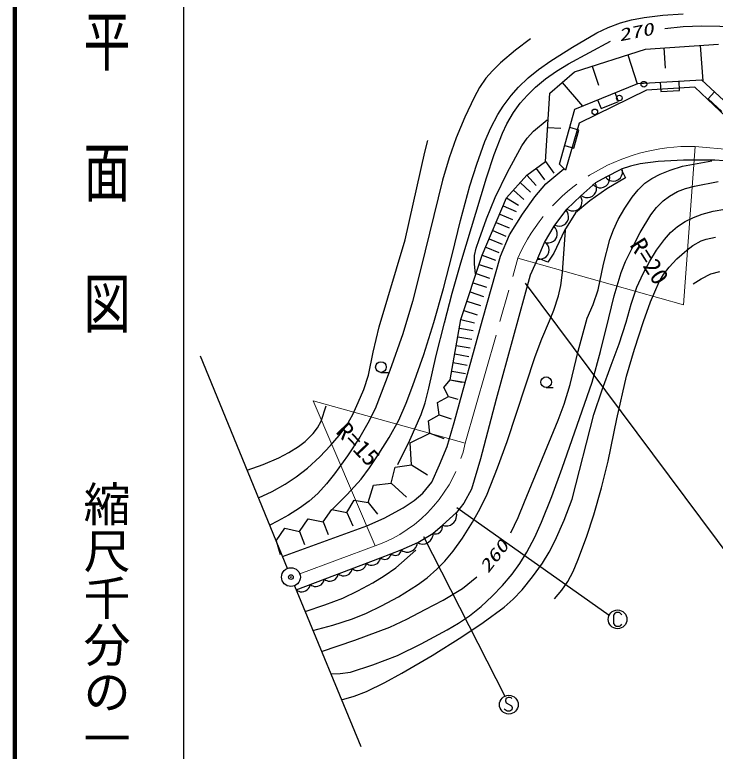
# Model space of a CAD drawing. Units: millimetres on the paper. Extents: x 40 to 680, y 20 to 380.
# Drawn here: x 40 to 114.7, y 262.1 to 340.7 of the extents above; entities that cross this region are included whole.
import ezdxf
from ezdxf.enums import TextEntityAlignment as Align

# ---------------------------------------------------------------- set-up
doc = ezdxf.new("R2010")
doc.units = ezdxf.units.MM
doc.header["$PDMODE"] = 32
doc.header["$PDSIZE"] = 0.5
doc.linetypes.add('CHAIN', pattern=[18.5, 12, -1.5, 3.5, -1.5])
for name, color, linetype, lineweight in [('M-BGD', 7, 'Continuous', 25), ('M-BGD-EXST', 7, 'Continuous', 25), ('M-BMK', 2, 'CHAIN', 13), ('M-BMK-OTRS', 5, 'Continuous', 25), ('M-BMK-SRVR', 3, 'Continuous', 25), ('M-STR-HTXT', 7, 'Continuous', 13), ('M-STR-STRC', 7, 'Continuous', 25), ('M-TTL', 2, 'Continuous', 140), ('M-TTL-BAND', 7, 'Continuous', 25)]:
    doc.layers.add(name, color=color, linetype=linetype, lineweight=lineweight)
doc.layers.add('M-OTRS', color=6, linetype='Continuous')
doc.styles.add('@ＭＳ ゴシック', font='')
doc.styles.add('ＭＳ ゴシック', font='')
doc.styles.get('@ＭＳ ゴシック').set_extended_font_data('@MS Gothic')
doc.styles.get('ＭＳ ゴシック').set_extended_font_data('MS Gothic')

msp = doc.modelspace()

# ---------------------------------------------------------------- linework, layer by layer
at = {"layer": 'M-BGD'}
for p, q in [((107.251, 337.026), (115.029, 337.57)), ((109.196, 337.162), (109.348, 334.985)), ((113.084, 337.434), (113.349, 333.654)), ((99.682, 334.601), (107.251, 337.026)), ((105.359, 336.42), (106.352, 333.321)), ((101.574, 335.207), (102.226, 333.176)), ((97.048, 332.343), (99.682, 334.601)), ((98.365, 333.472), (100.524, 330.953)), ((99.724, 330.628), (106.415, 333.347)), ((106.415, 333.347), (113.231, 333.765)), ((108.825, 333.494), (108.886, 332.496)), ((110.882, 332.619), (110.821, 333.617)), ((113.231, 333.765), (117.454, 329.792)), ((107.335, 332.636), (100.184, 329.123)), ((112.52, 332.97), (107.335, 332.636)), ((108.886, 332.496), (110.882, 332.619)), ((117.078, 328.621), (112.52, 332.97)), ((114.614, 332.464), (113.929, 331.735)), ((96.588, 325.025), (97.048, 332.343)), ((102.143, 331.611), (102.519, 330.685)), ((104.372, 331.437), (103.996, 332.364)), ((113.929, 331.735), (115.386, 330.365)), ((102.519, 330.685), (104.372, 331.437)), ((98.093, 324.774), (99.724, 330.628)), ((96.818, 328.684), (98.212, 328.596)), ((100.184, 329.123), (98.721, 324.105)), ((100.14, 328.396), (99.177, 328.665)), ((99.604, 326.47), (100.14, 328.396)), ((98.64, 326.738), (99.604, 326.47)), ((94.599, 323.59), (96.588, 325.025)), ((96.588, 325.025), (97.466, 323.809)), ((98.721, 324.105), (98.093, 324.774)), ((105.659, 324.551), (104.658, 324.206)), ((106.66, 324.801), (105.659, 324.551)), ((108.611, 325.026), (106.66, 324.801)), ((111.289, 325.201), (108.611, 325.026)), ((114.641, 325.176), (111.289, 325.201)), ((117.769, 324.976), (114.641, 325.176)), ((95.593, 324.307), (96.471, 323.091)), ((96.63, 322.643), (98.553, 324.274)), ((103.069, 323.412), (104.658, 324.206)), ((104.658, 324.206), (105.118, 323.287)), ((104.687, 323.505), (104.776, 323.773)), ((104.794, 324.006), (104.758, 324.256)), ((104.776, 323.773), (104.794, 324.006)), ((92.443, 321.181), (94.599, 323.59)), ((94.599, 323.59), (95.602, 322.475)), ((101.94, 322.785), (103.069, 323.412)), ((102.97, 323.362), (103.148, 323.183)), ((105.118, 323.287), (103.111, 322.116)), ((103.148, 323.183), (103.345, 323.058)), ((103.34, 322.83), (103.418, 323.102)), ((103.345, 323.058), (103.613, 322.968)), ((103.426, 323.335), (103.379, 323.584)), ((103.418, 323.102), (103.426, 323.335)), ((103.613, 322.968), (103.846, 322.951)), ((103.846, 322.951), (104.096, 322.986)), ((104.096, 322.986), (104.383, 323.129)), ((104.383, 323.129), (104.562, 323.308)), ((104.562, 323.308), (104.687, 323.505)), ((93.88, 322.787), (94.998, 321.787)), ((95.459, 321.263), (96.63, 322.643)), ((100.351, 321.363), (101.94, 322.785)), ((101.631, 322.613), (101.817, 322.442)), ((101.817, 322.442), (102.019, 322.325)), ((101.992, 322.508), (101.891, 322.741)), ((102.035, 322.279), (101.992, 322.508)), ((102.019, 322.325), (102.291, 322.248)), ((102.02, 321.997), (102.035, 322.279)), ((102.291, 322.248), (102.524, 322.24)), ((102.524, 322.24), (102.773, 322.286)), ((102.773, 322.286), (103.053, 322.442)), ((103.053, 322.442), (103.224, 322.628)), ((103.224, 322.628), (103.34, 322.83)), ((93.162, 321.984), (94.28, 320.984)), ((100.401, 321.407), (100.62, 321.282)), ((103.111, 322.116), (101.313, 320.861)), ((101.587, 321.341), (101.825, 321.555)), ((101.825, 321.555), (101.951, 321.774)), ((101.951, 321.774), (102.02, 321.997)), ((89.844, 315.031), (92.443, 321.181)), ((92.443, 321.181), (93.71, 320.378)), ((94.121, 319.423), (95.459, 321.263)), ((98.846, 319.941), (100.351, 321.363)), ((101.313, 320.861), (99.766, 319.565)), ((100.432, 321.109), (100.326, 321.339)), ((100.482, 320.882), (100.432, 321.109)), ((100.474, 320.599), (100.482, 320.882)), ((100.62, 321.282), (100.843, 321.213)), ((100.843, 321.213), (101.125, 321.197)), ((101.125, 321.197), (101.355, 321.241)), ((101.355, 321.241), (101.587, 321.341)), ((92.072, 320.302), (93.454, 319.718)), ((97.508, 318.143), (98.846, 319.941)), ((98.919, 319.637), (98.774, 319.844)), ((98.872, 319.965), (99.095, 319.846)), ((99.095, 319.846), (99.319, 319.783)), ((99.602, 319.775), (99.83, 319.825)), ((99.83, 319.825), (100.059, 319.932)), ((100.059, 319.932), (100.292, 320.151)), ((100.292, 320.151), (100.411, 320.374)), ((100.411, 320.374), (100.474, 320.599)), ((91.701, 319.424), (93.082, 318.84)), ((92.741, 317.207), (94.121, 319.423)), ((99.766, 319.565), (98.595, 317.683)), ((99.007, 319.421), (98.919, 319.637)), ((99.049, 319.141), (99.007, 319.421)), ((99.025, 318.909), (99.049, 319.141)), ((99.319, 319.783), (99.602, 319.775)), ((91.329, 318.545), (92.711, 317.961)), ((98.332, 318.179), (98.548, 318.268)), ((98.548, 318.268), (98.755, 318.412)), ((98.755, 318.412), (98.946, 318.669)), ((98.946, 318.669), (99.025, 318.909)), ((90.958, 317.667), (92.34, 317.083)), ((96.462, 316.387), (97.508, 318.143)), ((98.595, 317.683), (97.466, 315.258)), ((97.662, 317.933), (97.497, 318.124)), ((97.58, 318.24), (97.82, 318.161)), ((97.772, 317.727), (97.662, 317.933)), ((97.842, 317.453), (97.772, 317.727)), ((97.82, 318.161), (98.052, 318.138)), ((98.052, 318.138), (98.332, 318.179)), ((90.587, 316.788), (91.968, 316.204)), ((91.779, 314.949), (92.741, 317.207)), ((97.434, 316.533), (97.625, 316.698)), ((97.625, 316.698), (97.789, 316.973)), ((97.789, 316.973), (97.843, 317.22)), ((97.843, 317.22), (97.842, 317.453)), ((90.215, 315.91), (91.597, 315.326)), ((95.752, 314.714), (96.462, 316.387)), ((96.474, 316.406), (96.721, 316.352)), ((96.688, 316.303), (96.498, 316.471)), ((96.825, 316.115), (96.688, 316.303)), ((96.721, 316.352), (96.954, 316.352)), ((96.931, 315.852), (96.825, 316.115)), ((96.954, 316.352), (97.228, 316.422)), ((97.228, 316.422), (97.434, 316.533)), ((96.817, 315.075), (96.943, 315.369)), ((97.466, 315.258), (96.839, 314.296)), ((96.963, 315.621), (96.931, 315.852)), ((96.943, 315.369), (96.963, 315.621)), ((87.562, 308.184), (89.844, 315.031)), ((89.844, 315.031), (91.247, 314.502)), ((89.855, 308.133), (91.779, 314.949)), ((95.752, 314.714), (94.957, 312.916)), ((95.716, 314.63), (95.968, 314.61)), ((96.839, 314.296), (95.752, 314.714)), ((95.968, 314.61), (96.199, 314.642)), ((96.199, 314.642), (96.461, 314.748)), ((96.461, 314.748), (96.65, 314.885)), ((96.65, 314.885), (96.817, 315.075)), ((89.518, 314.053), (90.941, 313.579)), ((89.192, 313.075), (90.615, 312.601)), ((94.957, 312.916), (91.319, 299.683)), ((88.866, 312.097), (90.289, 311.622)), ((88.54, 311.119), (89.963, 310.644)), ((88.214, 310.14), (89.637, 309.666)), ((87.888, 309.162), (89.311, 308.688)), ((86.432, 301.748), (87.562, 308.184)), ((86.845, 297.194), (89.855, 308.133)), ((87.562, 308.184), (89.016, 307.816)), ((87.4, 307.265), (88.878, 307.005)), ((87.239, 306.345), (88.716, 306.086)), ((87.077, 305.426), (88.555, 305.166)), ((86.916, 304.506), (88.394, 304.247)), ((86.755, 303.587), (88.232, 303.328)), ((79.043, 302.539), (79.793, 302.539)), ((86.593, 302.667), (88.071, 302.408)), ((85.744, 300.935), (86.432, 301.748)), ((86.432, 301.748), (87.909, 301.489)), ((86.432, 301.748), (87.65, 301.499)), ((86.229, 299.987), (85.744, 300.935)), ((96.656, 300.924), (97.406, 300.924)), ((85.083, 299.332), (86.229, 299.987)), ((86.229, 299.987), (87.228, 299.678)), ((91.319, 299.683), (89.646, 293.327)), ((85.247, 298.023), (85.083, 299.332)), ((84.101, 297.368), (85.247, 298.023)), ((85.247, 298.023), (86.514, 297.601)), ((84.265, 296.059), (84.101, 297.368)), ((86.092, 294.643), (86.845, 297.194)), ((82.154, 295.02), (84.265, 296.059)), ((84.265, 296.059), (85.735, 295.491)), ((82.301, 292.673), (82.154, 295.02)), ((85.297, 292.677), (86.092, 294.643)), ((89.646, 293.327), (88.685, 290.066)), ((80.134, 290.709), (80.563, 292.413)), ((80.563, 292.413), (82.301, 292.673)), ((82.301, 292.673), (84.015, 291.628)), ((84.461, 290.838), (85.297, 292.677)), ((83.499, 289.667), (84.461, 290.838)), ((77.695, 288.677), (78.237, 290.505)), ((78.237, 290.505), (80.134, 290.709)), ((80.134, 290.709), (81.775, 289.226)), ((88.685, 290.066), (87.89, 288.602)), ((82.579, 288.872), (83.499, 289.667)), ((75.393, 287.593), (76.183, 288.903)), ((76.183, 288.903), (77.695, 288.677)), ((77.695, 288.677), (78.659, 287.409)), ((81.408, 288.078), (82.579, 288.872)), ((87.89, 288.602), (87.096, 287.598)), ((72.882, 286.589), (73.803, 287.928)), ((73.803, 287.928), (75.393, 287.593)), ((79.401, 286.99), (81.408, 288.078)), ((70.371, 285.584), (71.292, 286.923)), ((71.292, 286.923), (72.882, 286.589)), ((75.393, 287.593), (76.03, 286.175)), ((77.53, 286.158), (79.401, 286.99)), ((85.59, 286.238), (87.096, 287.598)), ((86.975, 286.734), (87.072, 286.984)), ((87.072, 286.984), (87.11, 287.18)), ((87.119, 287.35), (87.074, 287.579)), ((87.11, 287.18), (87.119, 287.35)), ((68.548, 282.9), (77.53, 286.158)), ((72.882, 286.589), (73.4, 285.234)), ((84.587, 285.36), (85.59, 286.238)), ((85.592, 286.066), (85.565, 286.216)), ((85.584, 285.956), (85.592, 286.066)), ((85.59, 286.238), (85.813, 286.17)), ((85.813, 286.17), (85.983, 286.161)), ((85.983, 286.161), (86.182, 286.18)), ((86.182, 286.18), (86.44, 286.251)), ((86.44, 286.251), (86.645, 286.383)), ((86.645, 286.383), (86.823, 286.544)), ((86.823, 286.544), (86.975, 286.734)), ((67.86, 284.58), (68.781, 285.919)), ((68.781, 285.919), (70.371, 285.584)), ((70.371, 285.584), (70.901, 284.163)), ((82.956, 284.398), (84.587, 285.36)), ((84.587, 285.36), (84.731, 285.313)), ((84.591, 285.141), (84.592, 285.363)), ((84.731, 285.313), (84.841, 285.306)), ((84.841, 285.306), (84.971, 285.316)), ((84.971, 285.316), (85.139, 285.36)), ((85.139, 285.36), (85.274, 285.443)), ((85.274, 285.443), (85.391, 285.545)), ((85.391, 285.545), (85.492, 285.668)), ((85.492, 285.668), (85.558, 285.829)), ((85.558, 285.829), (85.584, 285.956)), ((67.86, 284.58), (68.282, 283.123)), ((84.162, 284.447), (84.339, 284.596)), ((84.339, 284.596), (84.477, 284.81)), ((84.477, 284.81), (84.55, 284.985)), ((84.55, 284.985), (84.591, 285.141)), ((81.199, 283.603), (82.956, 284.398)), ((82.596, 283.651), (82.757, 283.849)), ((82.757, 283.849), (82.848, 284.015)), ((82.848, 284.015), (82.905, 284.166)), ((82.905, 284.166), (82.931, 284.386)), ((82.956, 284.398), (83.15, 284.292)), ((83.15, 284.292), (83.307, 284.252)), ((83.307, 284.252), (83.495, 284.231)), ((83.495, 284.231), (83.75, 284.248)), ((83.75, 284.248), (83.965, 284.331)), ((83.965, 284.331), (84.162, 284.447)), ((78.983, 282.767), (81.199, 283.603)), ((79.975, 282.859), (80.039, 282.96)), ((80.039, 282.96), (80.081, 283.053)), ((80.081, 283.053), (80.106, 283.191)), ((80.106, 283.191), (80.216, 283.104)), ((80.216, 283.104), (80.308, 283.062)), ((80.308, 283.062), (80.424, 283.028)), ((80.424, 283.028), (80.584, 283.012)), ((80.584, 283.012), (80.727, 283.04)), ((80.727, 283.04), (80.862, 283.091)), ((80.862, 283.091), (80.988, 283.164)), ((80.988, 283.164), (81.097, 283.283)), ((81.097, 283.283), (81.162, 283.384)), ((81.162, 283.384), (81.204, 283.477)), ((81.199, 283.603), (81.382, 283.477)), ((81.204, 283.477), (81.229, 283.614)), ((81.382, 283.477), (81.532, 283.42)), ((81.532, 283.42), (81.718, 283.379)), ((81.718, 283.379), (81.973, 283.369)), ((81.973, 283.369), (82.196, 283.429)), ((82.196, 283.429), (82.404, 283.522)), ((82.404, 283.522), (82.596, 283.651)), ((70.001, 279.359), (78.983, 282.767)), ((77.448, 282.013), (77.481, 282.197)), ((77.481, 282.197), (77.627, 282.081)), ((78.489, 282.066), (78.657, 282.164)), ((78.657, 282.164), (78.803, 282.322)), ((78.803, 282.322), (78.888, 282.457)), ((78.888, 282.457), (78.944, 282.581)), ((78.944, 282.581), (78.977, 282.765)), ((78.983, 282.767), (79.093, 282.68)), ((79.093, 282.68), (79.186, 282.638)), ((79.186, 282.638), (79.301, 282.605)), ((79.301, 282.605), (79.461, 282.588)), ((79.461, 282.588), (79.604, 282.617)), ((79.604, 282.617), (79.739, 282.667)), ((79.739, 282.667), (79.865, 282.741)), ((79.865, 282.741), (79.975, 282.859)), ((75.811, 281.187), (75.896, 281.322)), ((75.896, 281.322), (75.952, 281.446)), ((75.952, 281.446), (75.985, 281.629)), ((75.985, 281.629), (76.132, 281.514)), ((76.132, 281.514), (76.255, 281.458)), ((76.255, 281.458), (76.409, 281.414)), ((76.409, 281.414), (76.623, 281.392)), ((76.623, 281.392), (76.814, 281.43)), ((76.814, 281.43), (76.993, 281.498)), ((76.993, 281.498), (77.161, 281.596)), ((77.161, 281.596), (77.307, 281.754)), ((77.307, 281.754), (77.392, 281.889)), ((77.392, 281.889), (77.448, 282.013)), ((77.627, 282.081), (77.751, 282.026)), ((77.751, 282.026), (77.905, 281.981)), ((77.905, 281.981), (78.119, 281.96)), ((78.119, 281.96), (78.309, 281.998)), ((78.309, 281.998), (78.489, 282.066)), ((74.169, 280.461), (74.315, 280.619)), ((74.315, 280.619), (74.4, 280.754)), ((74.4, 280.754), (74.456, 280.878)), ((74.456, 280.878), (74.489, 281.062)), ((74.489, 281.062), (74.636, 280.946)), ((74.636, 280.946), (74.759, 280.89)), ((74.759, 280.89), (74.913, 280.846)), ((74.913, 280.846), (75.127, 280.824)), ((75.127, 280.824), (75.318, 280.863)), ((75.318, 280.863), (75.497, 280.931)), ((75.497, 280.931), (75.665, 281.029)), ((75.665, 281.029), (75.811, 281.187)), ((71.464, 279.743), (71.497, 279.926)), ((71.497, 279.926), (71.644, 279.811)), ((71.644, 279.811), (71.768, 279.755)), ((71.768, 279.755), (71.921, 279.711)), ((72.326, 279.727), (72.505, 279.796)), ((72.505, 279.796), (72.673, 279.894)), ((72.673, 279.894), (72.819, 280.051)), ((72.819, 280.051), (72.904, 280.187)), ((72.904, 280.187), (72.96, 280.31)), ((72.96, 280.31), (72.993, 280.494)), ((72.993, 280.494), (73.14, 280.379)), ((73.14, 280.379), (73.264, 280.323)), ((73.264, 280.323), (73.417, 280.278)), ((73.417, 280.278), (73.631, 280.257)), ((73.631, 280.257), (73.822, 280.295)), ((73.822, 280.295), (74.001, 280.363)), ((74.001, 280.363), (74.169, 280.461)), ((70.001, 279.359), (70.148, 279.243)), ((70.148, 279.243), (70.272, 279.188)), ((70.272, 279.188), (70.425, 279.143)), ((70.425, 279.143), (70.639, 279.122)), ((70.639, 279.122), (70.83, 279.16)), ((70.83, 279.16), (71.009, 279.228)), ((71.009, 279.228), (71.177, 279.326)), ((71.177, 279.326), (71.323, 279.484)), ((71.323, 279.484), (71.409, 279.619)), ((71.409, 279.619), (71.464, 279.743)), ((71.921, 279.711), (72.135, 279.689)), ((72.135, 279.689), (72.326, 279.727))]:
    msp.add_line(p, q, dxfattribs=at)
for points in [[(73.878, 287.952), (75.433, 289.507), (76.916, 291.143), (77.819, 292.342), (78.81, 293.846), (79.915, 295.6), (80.934, 297.441), (81.74, 299.27), (82.452, 301.143), (83.61, 304.457), (84.684, 307.849), (85.718, 311.505), (86.621, 315.07), (87.52, 318.763), (88.525, 322.454), (89.25, 324.743), (90.132, 327.165), (90.771, 328.638), (91.512, 330.057), (92.079, 330.961), (92.919, 332.084), (93.717, 332.985), (94.727, 333.961), (95.83, 334.852), (97.138, 335.771), (99.479, 337.257), (102.072, 338.765), (103.275, 339.329), (104.589, 339.82), (105.743, 340.147), (107.116, 340.414), (109.107, 340.641), (111.263, 340.778)], [(109.288, 339.242), (111.277, 339.432), (113.241, 339.507), (122.877, 339.324), (125.675, 339.19), (128.507, 338.945), (130.296, 338.709), (132.063, 338.363), (133.598, 337.926), (135.103, 337.384), (144.106, 333.667), (147.203, 332.287), (150.301, 331.034), (153.044, 330.239)], [(94.973, 338.134), (93.378, 336.93), (91.77, 335.579), (90.918, 334.73), (90.233, 333.915), (89.564, 332.924), (88.982, 331.872), (87.998, 329.773), (87.077, 327.559), (86.329, 325.422), (85.61, 323.05), (83.284, 313.613), (82.387, 310.122), (81.387, 306.661), (80.004, 302.747), (78.435, 298.636), (77.652, 297.107), (76.789, 295.644), (75.474, 293.637), (74.089, 291.72), (73.249, 290.647), (72.308, 289.611), (71.38, 288.811), (70.361, 288.068), (69.192, 287.296), (68.027, 286.654), (67.179, 286.244)], [(80.858, 292.71), (82.13, 295.311), (83.342, 298.057), (83.753, 299.309), (84.144, 300.861), (84.92, 304.327), (85.804, 307.815), (86.62, 311.011), (87.55, 314.239), (90.302, 323.303), (91.127, 325.771), (92.004, 328.069), (92.475, 329.063), (93.184, 330.273), (93.888, 331.249), (94.653, 332.132), (95.516, 332.968), (96.599, 333.861), (97.744, 334.677), (99.047, 335.475), (103.517, 337.862)], [(89.123, 313.074), (89.008, 314.077), (89.028, 315.004), (89.193, 315.78), (89.515, 316.737), (90.296, 318.942), (91.212, 321.208), (92.536, 323.894), (94.052, 326.706), (94.638, 327.522), (95.301, 328.271), (96.752, 329.488)], [(65.986, 289.155), (67.438, 289.831), (68.846, 290.605), (70.006, 291.391), (71.199, 292.336), (72.528, 293.548), (73.666, 294.725), (74.58, 295.793), (75.398, 296.928), (76.026, 298.056), (76.609, 299.333), (77.2, 300.727), (77.724, 302.236), (78.212, 304.691), (78.868, 307.413), (81.616, 316.692), (83.736, 326.049), (84.049, 327.269)], [(92.878, 285.44), (93.653, 287.064), (94.334, 288.732), (97.941, 297.457), (98.567, 299.156), (99.218, 301.257), (100.068, 304.796), (101.042, 308.321), (101.655, 309.801), (102.183, 311.344), (102.775, 314.085), (103.448, 316.703), (103.831, 317.759), (104.334, 318.844), (105.026, 320.069), (105.814, 321.249), (106.449, 322.028), (107.172, 322.714), (107.905, 323.22), (108.795, 323.687), (109.863, 324.134), (111.197, 324.561), (114.319, 325.13)], [(73.7, 270.369), (74.705, 270.402), (75.805, 270.549), (78.179, 271.337), (80.796, 272.325), (83.324, 273.573), (86.094, 275.059), (87.299, 275.77), (88.471, 276.583), (89.709, 277.575), (90.89, 278.654), (91.987, 279.793), (93.018, 281.018), (93.842, 282.151), (94.588, 283.358), (95.429, 284.951), (96.163, 286.558), (97.268, 289.313), (98.359, 292.321), (101.547, 301.482), (102.458, 304.767), (103.347, 308.364), (103.917, 310.706), (104.638, 313.205), (105.112, 314.368), (105.823, 315.801), (106.682, 317.464), (107.801, 319.357), (108.42, 320.128), (109.138, 320.828), (109.799, 321.328), (110.668, 321.825), (111.503, 322.155), (112.465, 322.42), (115.003, 322.918)], [(74.832, 267.617), (76.179, 268.005), (77.488, 268.489), (79.466, 269.459), (81.258, 270.448), (84.507, 272.344), (87.679, 274.312), (89.953, 275.854), (92.168, 277.492), (93.119, 278.34), (94.08, 279.356), (95.2, 280.723), (96.26, 282.179), (96.974, 283.354), (97.604, 284.604), (98.563, 286.768), (99.432, 289.003), (101.753, 298.057), (102.618, 300.681), (103.589, 303.307), (104.448, 305.595), (105.199, 307.906), (105.725, 309.837), (106.322, 311.642), (106.981, 313.1), (107.689, 314.41), (108.435, 315.594), (109.262, 316.71), (109.927, 317.458), (110.648, 318.096), (111.484, 318.65), (112.345, 319.083), (113.283, 319.437), (114.443, 319.749), (115.689, 319.961)], [(71.789, 275.013), (73.922, 275.572), (76.011, 276.238), (77.489, 276.844), (79.11, 277.63), (80.901, 278.606), (82.948, 279.861), (83.96, 280.611), (85.013, 281.536), (85.844, 282.393), (86.738, 283.471), (87.736, 284.858), (88.807, 286.55), (89.583, 287.948), (90.349, 289.567), (91.473, 292.349), (92.499, 295.154), (95.493, 304.251), (96.184, 306.128), (97.011, 308.06), (97.467, 309.184), (97.959, 310.71), (98.204, 311.81), (98.387, 313.197), (98.702, 317.709)], [(97.553, 278.378), (98.324, 279.301), (98.967, 280.227), (99.525, 281.289), (100.044, 282.516), (100.946, 284.957), (101.719, 287.343), (102.555, 290.224), (103.27, 293.058), (104.197, 297.579), (105.234, 302.126), (106.069, 305.007), (107.045, 307.985), (107.793, 310.056), (108.688, 312.187), (109.158, 312.983), (109.765, 313.77), (110.598, 314.643), (111.657, 315.581), (112.3, 316.071), (113.162, 316.561), (113.729, 316.761), (114.708, 316.962)], [(112.324, 311.988), (113.171, 312.534), (114.199, 313.04), (115.159, 313.31)], [(64.778, 292.105), (66.476, 292.703), (68.172, 293.416), (69.236, 293.978), (70.247, 294.629), (70.953, 295.176), (71.811, 296.016), (72.269, 296.623), (72.658, 297.324), (73.184, 298.969)], [(70.953, 277.045), (73.045, 277.732), (74.962, 278.471), (76.592, 279.235), (78.181, 280.092), (79.379, 280.82), (80.618, 281.699), (82.773, 283.579)], [(72.713, 272.767), (76.244, 273.973), (79.995, 275.373), (81.802, 276.211), (83.748, 277.236), (85.662, 278.256), (87.727, 279.482), (89.267, 280.738)]]:
    msp.add_lwpolyline(points, dxfattribs=at)
for centre, radius in [((107.07, 333.284), 0.3), ((104.457, 331.81), 0.3), ((101.845, 330.335), 0.3), ((79.043, 303.109), 0.57), ((96.656, 301.494), 0.57)]:
    msp.add_circle(centre, radius, dxfattribs=at)
at = {"layer": 'M-BGD-EXST'}
for p, q in [((87.136, 288.122), (103.382, 276.64)), ((92.301, 267.965), (83.626, 285.013)), ((103.947, 276.795), (103.827, 276.635)), ((103.827, 276.635), (103.827, 275.755)), ((104.107, 276.915), (103.947, 276.795)), ((104.467, 276.915), (104.107, 276.915)), ((104.627, 276.795), (104.467, 276.915)), ((104.707, 276.675), (104.627, 276.795)), ((103.827, 275.755), (103.947, 275.595)), ((103.947, 275.595), (104.107, 275.475)), ((104.107, 275.475), (104.467, 275.475)), ((104.467, 275.475), (104.627, 275.555)), ((104.627, 275.555), (104.707, 275.675)), ((92.353, 267.733), (92.313, 267.493)), ((92.313, 267.493), (92.393, 267.293)), ((92.593, 267.853), (92.353, 267.733)), ((92.393, 267.293), (92.953, 266.973)), ((92.753, 267.853), (92.593, 267.853)), ((92.913, 267.813), (92.753, 267.853)), ((92.993, 267.733), (92.913, 267.813)), ((92.273, 266.533), (92.193, 266.653)), ((92.513, 266.413), (92.273, 266.533)), ((92.793, 266.413), (92.513, 266.413)), ((92.993, 266.533), (92.793, 266.413)), ((92.953, 266.973), (93.033, 266.773)), ((93.033, 266.773), (92.993, 266.533))]:
    msp.add_line(p, q, dxfattribs=at)
for centre in [(104.267, 276.195), (92.673, 267.093)]:
    msp.add_circle(centre, 1, dxfattribs=at)
at = {"layer": 'M-BMK'}
for p, q in [((112.54, 326.636), (118.395, 326.117)), ((88.025, 294.978), (93.644, 314.738)), ((70.386, 281.051), (78.441, 284.024))]:
    msp.add_line(p, q, dxfattribs=at)
for centre, radius, start, end in [((111.933, 306.645), 20, 88.26065, 156.13174), ((73.362, 298.138), 15, 289.79057, 347.83758)]:
    msp.add_arc(centre, radius, start, end, dxfattribs=at)
at = {"layer": 'M-BMK-OTRS'}
for p, q in [((69.068, 281.63), (59.791, 304.279)), ((69.828, 279.78), (76.882, 262.633))]:
    msp.add_line(p, q, dxfattribs=at)
at = {"layer": 'M-BMK-SRVR'}
for radius in [1, 0.04]:
    msp.add_circle((69.448, 280.705), radius, dxfattribs=at)
at = {"layer": 'M-OTRS'}
msp.add_point((69.448, 280.705), dxfattribs=at)
at = {"layer": 'M-STR-HTXT'}
for p, q in [((111.313, 309.733), (112.54, 326.636)), ((93.644, 314.738), (111.313, 309.733)), ((78.441, 284.024), (71.831, 299.511)), ((71.831, 299.511), (88.025, 294.978))]:
    msp.add_line(p, q, dxfattribs=at)
at = {"layer": 'M-STR-STRC'}
msp.add_line((94.433, 312.055), (117.704, 280.812), dxfattribs=at)
at = {"layer": 'M-TTL'}
msp.add_line((40, 380), (40, 20), dxfattribs=at)
at = {"layer": 'M-TTL-BAND'}
msp.add_line((58, 370), (58, 20), dxfattribs=at)

# ---------------------------------------------------------------- texts
at = {"layer": 'M-BGD', "style": 'ＭＳ ゴシック', "oblique": 15, "width": 1.4}
for s, rotation, p in [('270', 11.3, (104.585, 337.464)), ('260', 52.2, (90.777, 280.792))]:
    msp.add_text(s, height=1.32, rotation=rotation, dxfattribs=at).set_placement(p, align=Align.BOTTOM_LEFT)
at = {"layer": 'M-STR-HTXT', "style": 'ＭＳ ゴシック', "width": 1.05}
for s, rotation, p in [('R=20', 302.2, (105.038, 315.838)), ('R=15', 313.8, (73.737, 295.76))]:
    msp.add_text(s, height=1.833, rotation=rotation, dxfattribs=at).set_placement(p, align=Align.BOTTOM_LEFT)
at = {"layer": 'M-TTL-BAND', "style": '@ＭＳ ゴシック', "width": 1.4}
msp.add_text('平  面  図', height=3.666, rotation=270, dxfattribs=at).set_placement((49.777, 306.475), align=Align.MIDDLE_RIGHT)
at = {"layer": 'M-TTL-BAND', "style": '@ＭＳ ゴシック'}
msp.add_text('縮尺千分の一', height=3.666, rotation=270, dxfattribs=at).set_placement((49.777, 261.03), align=Align.MIDDLE_RIGHT)

doc.saveas('drawing.dxf')
